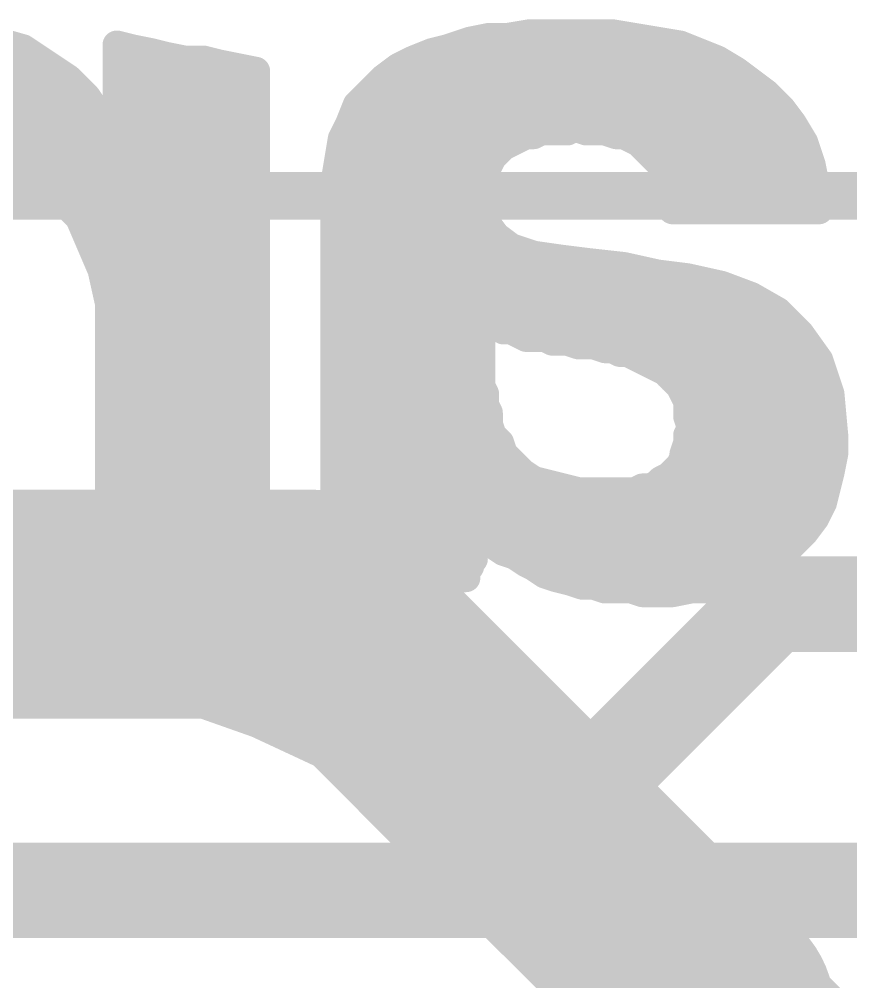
# Model space of a CAD drawing. Extents: x -34 to 73, y -20 to 26.
# Drawn here: x 19.456 to 21.671, y 6.106 to 8.67 of the extents above; entities that cross this region are included whole.
import ezdxf

# ---------------------------------------------------------------- set-up
doc = ezdxf.new("R2010")
doc.units = 0
for name, color, linetype in [('1', 12, 'CONTINUOUS'), ('16', 132, 'CONTINUOUS'), ('21', 41, 'CONTINUOUS'), ('22', 40, 'CONTINUOUS'), ('51', 53, 'CONTINUOUS')]:
    doc.layers.add(name, color=color, linetype=linetype)

msp = doc.modelspace()

# ---------------------------------------------------------------- linework, layer by layer
at = {"layer": '1'}
for points, const_width in [([(15.748, 7.112), (20.2411, 7.112)], 0.6096), ([(20.2411, 7.112), (20.852, 6.501)], 0.6096), ([(21.463, 7.112), (20.852, 6.501)], 0.254), ([(26.9161, 7.112), (21.463, 7.112)], 0.254), ([(21.463, 7.112), (21.463, 7.112)], 0.254), ([(20.852, 6.501), (21.323, 6.0301)], 0.6096), ([(21.323, 6.0301), (21.323, 3.937)], 0.6096)]:
    msp.add_lwpolyline(points, dxfattribs=dict(at, const_width=const_width))
for points, const_width in [([(20.3488, 7.2198, 1), (20.1333, 7.0042)], 0.3048), ([(20.2411, 6.9596, 1), (20.2411, 7.2644)], 0.3048), ([(21.463, 7.1755, 1), (21.463, 7.0485)], 0.127), ([(21.5265, 7.112, 1), (21.3995, 7.112)], 0.127), ([(21.5079, 7.0671, 1), (21.4181, 7.1569)], 0.127), ([(21.3995, 7.112, 1), (21.5265, 7.112)], 0.127), ([(20.9598, 6.6088, 1), (20.7443, 6.3933)], 0.3048), ([(20.7443, 6.3933, 1), (20.9598, 6.6088)], 0.3048), ([(20.8071, 6.5459, 1), (20.8969, 6.4561)], 0.127), ([(21.4754, 6.0301, 1), (21.1706, 6.0301)], 0.3048), ([(21.2152, 5.9223, 1), (21.4308, 6.1378)], 0.3048)]:
    msp.add_lwpolyline(points, format="xyb", dxfattribs=dict(at, const_width=const_width))
at = {"layer": '16', "const_width": 0.254}
msp.add_lwpolyline([(24.3812, 6.35), (11.192, 6.35)], dxfattribs=at)
at = {"layer": '21'}
for points, const_width in [([(32.94, 8.2), (17.14, 8.2)], 0.127), ([(15.673, 7.187), (20.473, 7.187)], 0.1016), ([(20.473, 7.187), (22.173, 5.487)], 0.1016)]:
    msp.add_lwpolyline(points, dxfattribs=dict(at, const_width=const_width))
for points, const_width in [([(20.491, 7.205, 1), (20.455, 7.169)], 0.0508), ([(20.473, 7.1616, 1), (20.473, 7.2124)], 0.0508), ([(21.873, 4.887, 0.7285), (15.973, 4.887)], 0.1016)]:
    msp.add_lwpolyline(points, format="xyb", dxfattribs=dict(at, const_width=const_width))
at = {"layer": '22', "const_width": 0.0762}
for points in [[(20.816, 8.632), (20.756, 8.622)], [(21.036, 8.632), (20.816, 8.632)], [(21.096, 8.622), (21.036, 8.632)], [(19.466, 8.592), (19.396, 8.612)], [(20.656, 8.612), (20.596, 8.592)], [(20.6518, 8.6106), (21.1644, 8.6106)], [(20.706, 8.622), (20.656, 8.612)], [(20.756, 8.622), (20.706, 8.622)], [(21.156, 8.612), (21.096, 8.622)], [(21.216, 8.602), (21.156, 8.612)], [(19.526, 8.552), (19.466, 8.592)], [(19.756, 8.592), (19.716, 8.602)], [(19.716, 8.602), (19.716, 8.332)], [(19.806, 8.582), (19.756, 8.592)], [(19.846, 8.572), (19.806, 8.582)], [(20.556, 8.582), (20.506, 8.562)], [(20.596, 8.592), (20.556, 8.582)], [(21.266, 8.582), (21.216, 8.602)], [(21.316, 8.562), (21.266, 8.582)], [(19.586, 8.512), (19.526, 8.552)], [(19.896, 8.562), (19.846, 8.572)], [(19.946, 8.562), (19.896, 8.562)], [(19.986, 8.552), (19.946, 8.562)], [(20.036, 8.542), (19.986, 8.552)], [(20.506, 8.562), (20.466, 8.542)], [(21.366, 8.532), (21.316, 8.562)], [(19.176, 8.5344), (19.5524, 8.5344)], [(19.716, 8.5344), (20.074, 8.5344)], [(20.086, 8.532), (20.036, 8.542)], [(20.086, 8.362), (20.086, 8.532)], [(20.466, 8.542), (20.426, 8.512)], [(20.4559, 8.5344), (21.362, 8.5344)], [(21.406, 8.502), (21.366, 8.532)], [(19.636, 8.462), (19.586, 8.512)], [(20.426, 8.512), (20.386, 8.472)], [(21.446, 8.472), (21.406, 8.502)], [(19.176, 8.4582), (19.6385, 8.4582)], [(19.676, 8.402), (19.636, 8.462)], [(19.716, 8.4582), (20.086, 8.4582)], [(20.386, 8.472), (20.356, 8.442)], [(20.3722, 8.4582), (21.4598, 8.4582)], [(21.486, 8.432), (21.446, 8.472)], [(20.356, 8.442), (20.336, 8.392)], [(21.516, 8.392), (21.486, 8.432)], [(19.706, 8.332), (19.676, 8.402)], [(19.176, 8.382), (19.6846, 8.382)], [(19.716, 8.382), (20.086, 8.382)], [(20.336, 8.392), (20.316, 8.352)], [(20.331, 8.382), (21.522, 8.382)], [(20.826, 8.362), (20.846, 8.372)], [(20.846, 8.372), (20.916, 8.372)], [(20.916, 8.372), (20.936, 8.382)], [(20.936, 8.382), (20.966, 8.372)], [(20.966, 8.372), (21.016, 8.372)], [(21.016, 8.372), (21.046, 8.362)], [(21.546, 8.342), (21.516, 8.392)], [(20.086, 7.182), (20.086, 8.362)], [(20.316, 8.352), (20.306, 8.292)], [(20.766, 8.342), (20.786, 8.352)], [(20.786, 8.352), (20.806, 8.362)], [(20.806, 8.362), (20.826, 8.362)], [(21.046, 8.362), (21.066, 8.362)], [(21.066, 8.362), (21.086, 8.352)], [(21.086, 8.352), (21.106, 8.342)], [(19.716, 8.332), (19.706, 8.332)], [(20.716, 8.302), (20.736, 8.322)], [(20.736, 8.322), (20.746, 8.332)], [(20.746, 8.332), (20.766, 8.342)], [(21.106, 8.342), (21.116, 8.332)], [(21.116, 8.332), (21.136, 8.312)], [(21.566, 8.282), (21.546, 8.342)], [(19.176, 8.3058), (20.086, 8.3058)], [(20.3083, 8.3058), (20.7198, 8.3058)], [(20.706, 8.282), (20.716, 8.302)], [(21.136, 8.312), (21.146, 8.302)], [(21.1422, 8.3058), (21.5581, 8.3058)], [(21.146, 8.302), (21.166, 8.282)], [(20.306, 8.292), (20.296, 8.232)], [(20.696, 8.262), (20.706, 8.282)], [(21.166, 8.282), (21.176, 8.262)], [(21.576, 8.232), (21.566, 8.282)], [(19.416, 8.262), (19.496, 8.242)], [(20.696, 8.242), (20.696, 8.262)], [(21.176, 8.262), (21.186, 8.242)], [(19.496, 8.242), (19.556, 8.202)], [(19.5146, 8.2296), (20.086, 8.2296)], [(20.296, 8.232), (20.296, 7.332)], [(20.296, 8.2296), (20.6919, 8.2296)], [(20.686, 8.212), (20.696, 8.242)], [(21.186, 8.242), (21.186, 8.212)], [(21.186, 8.2296), (21.5763, 8.2296)], [(21.586, 8.162), (21.576, 8.232)], [(19.556, 8.202), (19.616, 8.142)], [(20.686, 8.182), (20.686, 8.212)], [(21.186, 8.212), (21.196, 8.192)], [(20.696, 8.132), (20.686, 8.182)], [(21.196, 8.192), (21.196, 8.162)], [(19.6046, 8.1534), (20.086, 8.1534)], [(19.616, 8.142), (19.646, 8.072)], [(20.296, 8.1534), (20.6917, 8.1534)], [(21.196, 8.162), (21.586, 8.162)], [(20.726, 8.092), (20.696, 8.132)], [(20.766, 8.062), (20.726, 8.092)], [(19.6438, 8.0772), (20.086, 8.0772)], [(19.646, 8.072), (19.676, 8.002)], [(20.296, 8.0772), (20.7457, 8.0772)], [(20.826, 8.042), (20.766, 8.062)], [(20.896, 8.032), (20.826, 8.042)], [(20.896, 8.032), (20.856, 7.822)], [(20.856, 7.822), (20.896, 8.032)], [(20.976, 8.022), (20.896, 8.032)], [(21.066, 8.012), (20.976, 8.022)], [(19.676, 8.002), (19.696, 7.912)], [(19.6762, 8.001), (20.086, 8.001)], [(20.296, 8.001), (20.8901, 8.001)], [(20.8901, 8.001), (21.1155, 8.001)], [(21.156, 7.992), (21.066, 8.012)], [(21.076, 7.782), (21.156, 7.992)], [(21.156, 7.992), (21.076, 7.782)], [(21.236, 7.982), (21.156, 7.992)], [(21.326, 7.962), (21.236, 7.982)], [(21.406, 7.932), (21.326, 7.962)], [(19.6932, 7.9248), (20.086, 7.9248)], [(19.696, 7.912), (19.696, 7.182)], [(20.296, 7.9248), (20.8756, 7.9248)], [(20.8756, 7.9248), (21.1304, 7.9248)], [(21.1304, 7.9248), (21.4186, 7.9248)], [(21.476, 7.892), (21.406, 7.932)], [(21.536, 7.832), (21.476, 7.892)], [(20.686, 7.692), (20.686, 7.882)], [(20.686, 7.882), (20.706, 7.872)], [(20.706, 7.872), (20.716, 7.862)], [(20.716, 7.862), (20.736, 7.852)], [(19.696, 7.8486), (20.086, 7.8486)], [(20.296, 7.8486), (20.686, 7.8486)], [(20.736, 7.852), (20.746, 7.842)], [(20.7394, 7.8486), (20.8611, 7.8486)], [(20.746, 7.842), (20.766, 7.842)], [(20.766, 7.842), (20.786, 7.832)], [(20.8611, 7.8486), (21.1014, 7.8486)], [(21.1014, 7.8486), (21.5194, 7.8486)], [(20.786, 7.832), (20.806, 7.822)], [(20.806, 7.822), (20.856, 7.822)], [(20.856, 7.822), (20.876, 7.812)], [(20.876, 7.812), (20.916, 7.812)], [(20.916, 7.812), (20.946, 7.802)], [(21.586, 7.762), (21.536, 7.832)], [(20.946, 7.802), (20.986, 7.802)], [(20.986, 7.802), (21.016, 7.792)], [(21.016, 7.792), (21.036, 7.792)], [(21.036, 7.792), (21.056, 7.782)], [(21.056, 7.782), (21.076, 7.782)], [(21.076, 7.782), (21.096, 7.772)], [(19.696, 7.7724), (20.086, 7.7724)], [(20.296, 7.7724), (20.686, 7.7724)], [(21.0952, 7.7724), (21.5786, 7.7724)], [(21.096, 7.772), (21.116, 7.762)], [(21.116, 7.762), (21.136, 7.752)], [(21.616, 7.672), (21.586, 7.762)], [(21.136, 7.752), (21.156, 7.742)], [(21.156, 7.742), (21.176, 7.732)], [(21.176, 7.732), (21.186, 7.722)], [(21.186, 7.722), (21.196, 7.712)], [(21.196, 7.712), (21.216, 7.692)], [(19.696, 7.6962), (20.086, 7.6962)], [(20.296, 7.6962), (20.686, 7.6962)], [(20.696, 7.672), (20.686, 7.692)], [(21.2118, 7.6962), (21.6079, 7.6962)], [(21.216, 7.692), (21.226, 7.672)], [(20.696, 7.642), (20.696, 7.672)], [(21.226, 7.672), (21.236, 7.652)], [(21.626, 7.562), (21.616, 7.672)], [(20.706, 7.622), (20.696, 7.642)], [(21.236, 7.652), (21.236, 7.612)], [(19.696, 7.62), (20.086, 7.62)], [(20.296, 7.62), (20.706, 7.62)], [(20.706, 7.592), (20.706, 7.622)], [(21.236, 7.62), (21.6207, 7.62)], [(21.236, 7.612), (21.246, 7.582)], [(20.716, 7.562), (20.706, 7.592)], [(21.246, 7.582), (21.236, 7.562)], [(20.736, 7.542), (20.716, 7.562)], [(21.236, 7.562), (21.236, 7.542)], [(21.626, 7.512), (21.626, 7.562)], [(19.696, 7.5438), (20.086, 7.5438)], [(20.296, 7.5438), (20.7342, 7.5438)], [(20.746, 7.512), (20.736, 7.542)], [(21.236, 7.542), (21.226, 7.512)], [(21.236, 7.5438), (21.626, 7.5438)], [(20.766, 7.492), (20.746, 7.512)], [(21.226, 7.502), (21.216, 7.482)], [(21.226, 7.512), (21.226, 7.502)], [(21.616, 7.462), (21.626, 7.512)], [(20.796, 7.462), (20.766, 7.492)], [(21.216, 7.482), (21.196, 7.462)], [(19.696, 7.4676), (20.086, 7.4676)], [(20.296, 7.4676), (20.7904, 7.4676)], [(20.826, 7.442), (20.796, 7.462)], [(21.186, 7.452), (21.166, 7.442)], [(21.196, 7.462), (21.186, 7.452)], [(21.2016, 7.4676), (21.6171, 7.4676)], [(21.606, 7.422), (21.616, 7.462)], [(20.866, 7.432), (20.826, 7.442)], [(20.906, 7.422), (20.866, 7.432)], [(21.156, 7.432), (21.136, 7.422)], [(21.166, 7.442), (21.156, 7.432)], [(20.946, 7.412), (20.906, 7.422)], [(21.096, 7.412), (20.946, 7.412)], [(21.116, 7.422), (21.096, 7.412)], [(21.136, 7.422), (21.116, 7.422)], [(21.596, 7.382), (21.606, 7.422)], [(19.696, 7.3914), (20.086, 7.3914)], [(20.296, 7.3914), (21.5983, 7.3914)], [(21.576, 7.342), (21.596, 7.382)], [(20.296, 7.332), (20.286, 7.312)], [(20.676, 7.302), (20.676, 7.322)], [(20.676, 7.322), (20.696, 7.302)], [(21.546, 7.302), (21.576, 7.342)], [(19.696, 7.3152), (20.086, 7.3152)], [(20.286, 7.312), (20.286, 7.272)], [(20.2876, 7.3152), (20.676, 7.3152)], [(20.666, 7.292), (20.676, 7.302)], [(20.6828, 7.3152), (21.5559, 7.3152)], [(20.696, 7.302), (20.716, 7.272)], [(21.516, 7.272), (21.546, 7.302)], [(20.286, 7.272), (20.276, 7.252)], [(20.666, 7.232), (20.666, 7.292)], [(20.716, 7.272), (20.746, 7.252)], [(21.486, 7.242), (21.516, 7.272)], [(20.276, 7.252), (20.276, 7.242)], [(20.746, 7.252), (20.776, 7.242)], [(19.696, 7.239), (20.086, 7.239)], [(20.276, 7.242), (20.266, 7.222)], [(20.266, 7.222), (20.266, 7.212)], [(20.2745, 7.239), (20.666, 7.239)], [(20.656, 7.222), (20.666, 7.232)], [(20.656, 7.212), (20.656, 7.222)], [(20.776, 7.242), (20.806, 7.222)], [(20.7805, 7.239), (21.4815, 7.239)], [(20.806, 7.222), (20.826, 7.212)], [(21.416, 7.202), (21.456, 7.222)], [(21.456, 7.222), (21.486, 7.242)], [(20.266, 7.212), (20.256, 7.192)], [(20.646, 7.202), (20.656, 7.212)], [(20.646, 7.182), (20.646, 7.202)], [(20.826, 7.212), (20.856, 7.192)], [(21.376, 7.182), (21.416, 7.202)], [(19.696, 7.182), (20.086, 7.182)], [(20.256, 7.192), (20.256, 7.182)], [(20.256, 7.182), (20.646, 7.182)], [(20.856, 7.192), (20.886, 7.182)], [(20.886, 7.182), (20.926, 7.172)], [(20.926, 7.172), (20.956, 7.162)], [(21.296, 7.152), (21.336, 7.172)], [(21.336, 7.172), (21.376, 7.182)], [(20.9536, 7.1628), (21.3176, 7.1628)], [(20.956, 7.162), (20.986, 7.162)], [(20.986, 7.162), (21.016, 7.152)], [(21.016, 7.152), (21.086, 7.152)], [(21.086, 7.152), (21.116, 7.142)], [(21.116, 7.142), (21.196, 7.142)], [(21.196, 7.142), (21.246, 7.152)], [(21.246, 7.152), (21.296, 7.152)]]:
    msp.add_lwpolyline(points, dxfattribs=at)
at = {"layer": '22', "const_width": 0.0381}
for points in [[(20.816, 8.651, 1), (20.816, 8.6129)], [(20.8191, 8.6132, 1), (20.8129, 8.6508)], [(21.0391, 8.6508, 1), (21.0329, 8.6132)], [(21.036, 8.6129, 1), (21.036, 8.651)], [(20.6518, 8.6296, 1), (20.6518, 8.5915)], [(20.6523, 8.6307, 1), (20.6597, 8.5933)], [(20.662, 8.5939, 1), (20.65, 8.6301)], [(20.706, 8.641, 1), (20.706, 8.6029)], [(20.7097, 8.6033, 1), (20.7023, 8.6407)], [(20.7529, 8.6408, 1), (20.7591, 8.6032)], [(20.756, 8.6029, 1), (20.756, 8.641)], [(21.0991, 8.6408, 1), (21.0929, 8.6032)], [(21.0929, 8.6032, 1), (21.0991, 8.6408)], [(21.1591, 8.6308, 1), (21.1529, 8.5932)], [(21.1529, 8.5932, 1), (21.1591, 8.6308)], [(21.1644, 8.5915, 1), (21.1644, 8.6296)], [(19.4766, 8.6079, 1), (19.4554, 8.5761)], [(19.4608, 8.5737, 1), (19.4712, 8.6103)], [(19.7206, 8.6205, 1), (19.7114, 8.5835)], [(19.7351, 8.602, 1), (19.697, 8.602)], [(19.7597, 8.6107, 1), (19.7523, 8.5733)], [(19.7514, 8.5735, 1), (19.7606, 8.6105)], [(19.8106, 8.6005, 1), (19.8014, 8.5635)], [(19.8023, 8.5633, 1), (19.8097, 8.6007)], [(20.5514, 8.6005, 1), (20.5606, 8.5635)], [(20.5631, 8.5643, 1), (20.5489, 8.5997)], [(20.59, 8.6101, 1), (20.602, 8.5739)], [(20.6006, 8.5735, 1), (20.5914, 8.6105)], [(21.2231, 8.6197, 1), (21.2089, 8.5843)], [(21.2129, 8.5832, 1), (21.2191, 8.6208)], [(21.2731, 8.5997, 1), (21.2589, 8.5643)], [(21.2589, 8.5643, 1), (21.2731, 8.5997)], [(19.5366, 8.5679, 1), (19.5154, 8.5361)], [(19.8497, 8.5907, 1), (19.8423, 8.5533)], [(19.8414, 8.5535, 1), (19.8506, 8.5905)], [(19.896, 8.5811, 1), (19.896, 8.543)], [(19.8923, 8.5433, 1), (19.8997, 8.5807)], [(19.9506, 8.5805, 1), (19.9414, 8.5435)], [(19.946, 8.543, 1), (19.946, 8.5811)], [(19.9897, 8.5707, 1), (19.9823, 8.5333)], [(19.9814, 8.5335, 1), (19.9906, 8.5705)], [(20.4989, 8.5797, 1), (20.5131, 8.5443)], [(20.5145, 8.545, 1), (20.4975, 8.579)], [(21.3258, 8.5783, 1), (21.3062, 8.5457)], [(21.3089, 8.5443, 1), (21.3231, 8.5797)], [(19.5154, 8.5361, 1), (19.5366, 8.5679)], [(19.5524, 8.5153, 1), (19.5524, 8.5534)], [(19.716, 8.5534, 1), (19.716, 8.5153)], [(20.0397, 8.5607, 1), (20.0323, 8.5233)], [(20.0323, 8.5233, 1), (20.0397, 8.5607)], [(20.1051, 8.532, 1), (20.067, 8.532)], [(20.074, 8.5153, 1), (20.074, 8.5534)], [(20.0823, 8.5133, 1), (20.0897, 8.5507)], [(20.4559, 8.5534, 1), (20.4559, 8.5153)], [(20.4575, 8.559, 1), (20.4745, 8.525)], [(20.4774, 8.5268, 1), (20.4546, 8.5572)], [(21.3774, 8.5472, 1), (21.3546, 8.5168)], [(21.3562, 8.5157, 1), (21.3758, 8.5483)], [(21.362, 8.5153, 1), (21.362, 8.5534)], [(19.5995, 8.5255, 1), (19.5725, 8.4985)], [(19.5754, 8.4961, 1), (19.5966, 8.5279)], [(20.4146, 8.5272, 1), (20.4374, 8.4968)], [(20.4395, 8.4985, 1), (20.4125, 8.5255)], [(21.4174, 8.5172, 1), (21.3946, 8.4868)], [(21.3946, 8.4868, 1), (21.4174, 8.5172)], [(19.6519, 8.4726, 1), (19.6201, 8.4514)], [(19.6225, 8.4485, 1), (19.6495, 8.4755)], [(19.6385, 8.4391, 1), (19.6385, 8.4772)], [(19.716, 8.4772, 1), (19.716, 8.4391)], [(20.086, 8.4391, 1), (20.086, 8.4772)], [(20.3722, 8.4772, 1), (20.3722, 8.4391)], [(20.3725, 8.4855, 1), (20.3995, 8.4585)], [(20.3995, 8.4585, 1), (20.3725, 8.4855)], [(21.4595, 8.4855, 1), (21.4325, 8.4585)], [(21.4346, 8.4568, 1), (21.4574, 8.4872)], [(21.4598, 8.4391, 1), (21.4598, 8.4772)], [(20.3425, 8.4555, 1), (20.3695, 8.4285)], [(20.3737, 8.4349, 1), (20.3383, 8.4491)], [(21.5012, 8.4434, 1), (21.4708, 8.4206)], [(21.4725, 8.4185, 1), (21.4995, 8.4455)], [(19.6935, 8.4095, 1), (19.6585, 8.3945)], [(19.6601, 8.3914, 1), (19.6919, 8.4126)], [(19.6846, 8.3629, 1), (19.6846, 8.401)], [(19.716, 8.401, 1), (19.716, 8.3629)], [(20.086, 8.3629, 1), (20.086, 8.401)], [(20.331, 8.401, 1), (20.331, 8.3629)], [(20.3183, 8.3991, 1), (20.3537, 8.3849)], [(20.353, 8.3835, 1), (20.319, 8.4005)], [(20.846, 8.391, 1), (20.846, 8.3529)], [(20.8545, 8.355, 1), (20.8375, 8.389)], [(20.916, 8.3529, 1), (20.916, 8.391)], [(20.942, 8.4001, 1), (20.93, 8.3639)], [(20.9445, 8.365, 1), (20.9275, 8.399)], [(20.966, 8.391, 1), (20.966, 8.3529)], [(21.022, 8.3901, 1), (21.01, 8.3539)], [(21.016, 8.3529, 1), (21.016, 8.391)], [(21.5323, 8.4018, 1), (21.4997, 8.3822)], [(21.5008, 8.3806, 1), (21.5312, 8.4034)], [(21.522, 8.3629, 1), (21.522, 8.401)], [(20.1051, 8.362, 1), (20.067, 8.362)], [(20.3348, 8.3489, 1), (20.2972, 8.3551)], [(20.7775, 8.369, 1), (20.7945, 8.335)], [(20.7945, 8.335, 1), (20.7775, 8.369)], [(20.806, 8.3811, 1), (20.806, 8.343)], [(20.8145, 8.345, 1), (20.7975, 8.379)], [(20.8175, 8.379, 1), (20.8345, 8.345)], [(20.826, 8.343, 1), (20.826, 8.3811)], [(20.9075, 8.389, 1), (20.9245, 8.355)], [(20.96, 8.3539, 1), (20.972, 8.3901)], [(21.046, 8.3811, 1), (21.046, 8.343)], [(21.04, 8.3439, 1), (21.052, 8.3801)], [(21.0745, 8.379, 1), (21.0575, 8.345)], [(21.066, 8.343, 1), (21.066, 8.3811)], [(21.0945, 8.369, 1), (21.0775, 8.335)], [(21.0775, 8.335, 1), (21.0945, 8.369)], [(19.706, 8.3511, 1), (19.706, 8.313)], [(19.6885, 8.3245, 1), (19.7235, 8.3395)], [(19.716, 8.313, 1), (19.716, 8.3511)], [(20.067, 8.362, 1), (20.1051, 8.362)], [(20.299, 8.3605, 1), (20.333, 8.3435)], [(20.7495, 8.3085, 1), (20.7225, 8.3355)], [(20.7375, 8.349, 1), (20.7545, 8.315)], [(20.7595, 8.3185, 1), (20.7325, 8.3455)], [(20.7575, 8.359, 1), (20.7745, 8.325)], [(20.7745, 8.325, 1), (20.7575, 8.359)], [(21.1195, 8.3555, 1), (21.0925, 8.3285)], [(21.1295, 8.3455, 1), (21.1025, 8.3185)], [(21.0975, 8.325, 1), (21.1145, 8.359)], [(21.1025, 8.3185, 1), (21.1295, 8.3455)], [(21.5641, 8.348, 1), (21.5279, 8.336)], [(21.5297, 8.3322, 1), (21.5623, 8.3518)], [(19.697, 8.332, 1), (19.7351, 8.332)], [(20.086, 8.2867, 1), (20.086, 8.3248)], [(20.3083, 8.3248, 1), (20.3083, 8.2867)], [(20.7025, 8.3155, 1), (20.7295, 8.2885)], [(20.733, 8.2935, 1), (20.699, 8.3105)], [(20.7225, 8.3355, 1), (20.7495, 8.3085)], [(20.7198, 8.2867, 1), (20.7198, 8.3248)], [(21.1495, 8.3255, 1), (21.1225, 8.2985)], [(21.1225, 8.2985, 1), (21.1495, 8.3255)], [(21.1422, 8.3248, 1), (21.1422, 8.2867)], [(21.1595, 8.3155, 1), (21.1325, 8.2885)], [(21.1325, 8.2885, 1), (21.1595, 8.3155)], [(21.5581, 8.2867, 1), (21.5581, 8.3248)], [(20.2872, 8.2951, 1), (20.3248, 8.2889)], [(20.3248, 8.2889, 1), (20.2872, 8.2951)], [(20.689, 8.2905, 1), (20.723, 8.2735)], [(20.723, 8.2735, 1), (20.689, 8.2905)], [(21.183, 8.2905, 1), (21.149, 8.2735)], [(21.1525, 8.2685, 1), (21.1795, 8.2955)], [(21.5847, 8.2857, 1), (21.5473, 8.2783)], [(20.7151, 8.262, 1), (20.677, 8.262)], [(20.679, 8.2705, 1), (20.713, 8.2535)], [(21.193, 8.2705, 1), (21.159, 8.2535)], [(21.159, 8.2535, 1), (21.193, 8.2705)], [(21.5479, 8.276, 1), (21.5841, 8.288)], [(19.5066, 8.2579, 1), (19.4854, 8.2261)], [(19.4914, 8.2235, 1), (19.5006, 8.2605)], [(19.5146, 8.2486, 1), (19.5146, 8.2105)], [(20.086, 8.2105, 1), (20.086, 8.2486)], [(20.315, 8.232, 1), (20.2769, 8.232)], [(20.296, 8.2486, 1), (20.296, 8.2105)], [(20.677, 8.242, 1), (20.7151, 8.242)], [(20.7141, 8.236, 1), (20.6779, 8.248)], [(20.6919, 8.2105, 1), (20.6919, 8.2486)], [(21.205, 8.242, 1), (21.1669, 8.242)], [(21.186, 8.2486, 1), (21.186, 8.2105)], [(21.169, 8.2335, 1), (21.203, 8.2505)], [(21.5949, 8.2347, 1), (21.5571, 8.2293)], [(21.5763, 8.2105, 1), (21.5763, 8.2486)], [(19.5695, 8.2155, 1), (19.5425, 8.1885)], [(19.5454, 8.1861, 1), (19.5666, 8.2179)], [(20.2772, 8.2351, 1), (20.3148, 8.2289)], [(20.705, 8.212, 1), (20.6669, 8.212)], [(20.6679, 8.218, 1), (20.7041, 8.206)], [(21.1669, 8.212, 1), (21.205, 8.212)], [(21.203, 8.2205, 1), (21.169, 8.2035)], [(21.5573, 8.2283, 1), (21.5947, 8.2357)], [(20.7047, 8.1857, 1), (20.6673, 8.1783)], [(21.2151, 8.192, 1), (21.177, 8.192)], [(21.179, 8.1835, 1), (21.213, 8.2005)], [(19.6046, 8.1724, 1), (19.6046, 8.1343)], [(19.6335, 8.1495, 1), (19.5985, 8.1345)], [(20.086, 8.1343, 1), (20.086, 8.1724)], [(20.296, 8.1724, 1), (20.296, 8.1343)], [(20.6669, 8.182, 1), (20.705, 8.182)], [(20.6917, 8.1343, 1), (20.6917, 8.1724)], [(21.196, 8.1811, 1), (21.196, 8.143)], [(21.177, 8.162, 1), (21.2151, 8.162)], [(21.5671, 8.1593, 1), (21.6049, 8.1647)], [(21.586, 8.143, 1), (21.586, 8.1811)], [(19.6025, 8.1285, 1), (19.6295, 8.1555)], [(20.7112, 8.1434, 1), (20.6808, 8.1206)], [(20.6773, 8.1283, 1), (20.7147, 8.1357)], [(20.7374, 8.1072, 1), (20.7146, 8.0768)], [(19.6438, 8.0963, 1), (19.6438, 8.0582)], [(19.6635, 8.0795, 1), (19.6285, 8.0645)], [(20.086, 8.0582, 1), (20.086, 8.0963)], [(20.296, 8.0963, 1), (20.296, 8.0582)], [(20.7108, 8.0806, 1), (20.7412, 8.1034)], [(20.7457, 8.0582, 1), (20.7457, 8.0963)], [(19.6285, 8.0645, 1), (19.6635, 8.0795)], [(20.772, 8.0801, 1), (20.76, 8.0439)], [(20.7546, 8.0468, 1), (20.7774, 8.0772)], [(20.8287, 8.0609, 1), (20.8233, 8.0231)], [(20.82, 8.0239, 1), (20.832, 8.0601)], [(20.8984, 8.0509, 1), (20.8936, 8.0131)], [(20.9147, 8.0284, 1), (20.8773, 8.0356)], [(20.9147, 8.0284, 1), (20.8773, 8.0356)], [(20.8933, 8.0131, 1), (20.8987, 8.0509)], [(20.9781, 8.0409, 1), (20.9739, 8.0031)], [(20.9736, 8.0031, 1), (20.9784, 8.0409)], [(19.6946, 8.0061, 1), (19.6574, 7.9979)], [(19.6762, 8.0201, 1), (19.6762, 7.982)], [(19.6585, 7.9945, 1), (19.6935, 8.0095)], [(20.086, 7.982, 1), (20.086, 8.0201)], [(20.296, 8.0201, 1), (20.296, 7.982)], [(20.8901, 8.0201, 1), (20.8901, 7.982)], [(20.8901, 7.982, 1), (20.8901, 8.0201)], [(21.0701, 8.0306, 1), (21.0619, 7.9934)], [(21.0639, 7.9931, 1), (21.0681, 8.0309)], [(21.1155, 7.982, 1), (21.1155, 8.0201)], [(21.1584, 8.0109, 1), (21.1536, 7.9731)], [(21.1738, 7.9852, 1), (21.1382, 7.9988)], [(21.1738, 7.9852, 1), (21.1382, 7.9988)], [(21.1519, 7.9734, 1), (21.1601, 8.0106)], [(21.2401, 8.0006, 1), (21.2319, 7.9634)], [(21.2336, 7.9631, 1), (21.2384, 8.0009)], [(21.3327, 7.9798, 1), (21.3193, 7.9442)], [(21.3219, 7.9434, 1), (21.3301, 7.9806)], [(19.6932, 7.9439, 1), (19.6932, 7.9058)], [(19.7151, 7.912, 1), (19.677, 7.912)], [(20.086, 7.9058, 1), (20.086, 7.9439)], [(20.296, 7.9439, 1), (20.296, 7.9058)], [(20.8756, 7.9439, 1), (20.8756, 7.9058)], [(20.8756, 7.9058, 1), (20.8756, 7.9439)], [(21.1304, 7.9439, 1), (21.1304, 7.9058)], [(21.1304, 7.9058, 1), (21.1304, 7.9439)], [(21.4155, 7.9485, 1), (21.3965, 7.9155)], [(21.3993, 7.9142, 1), (21.4127, 7.9498)], [(21.4186, 7.9058, 1), (21.4186, 7.9439)], [(19.6774, 7.9079, 1), (19.7146, 7.9161)], [(21.4895, 7.9055, 1), (21.4625, 7.8785)], [(21.4665, 7.8755, 1), (21.4855, 7.9085)], [(20.705, 7.882, 1), (20.6669, 7.882)], [(20.6945, 7.899, 1), (20.6775, 7.865)], [(20.7195, 7.8855, 1), (20.6925, 7.8585)], [(20.7245, 7.879, 1), (20.7075, 7.845)], [(20.6975, 7.855, 1), (20.7145, 7.889)], [(19.696, 7.8677, 1), (19.696, 7.8296)], [(20.086, 7.8296, 1), (20.086, 7.8677)], [(20.296, 7.8677, 1), (20.296, 7.8296)], [(20.686, 7.8296, 1), (20.686, 7.8677)], [(20.7025, 7.8485, 1), (20.7295, 7.8755)], [(20.7495, 7.8655, 1), (20.7225, 7.8385)], [(20.7394, 7.8677, 1), (20.7394, 7.8296)], [(20.746, 7.8611, 1), (20.746, 7.823)], [(20.7275, 7.835, 1), (20.7445, 7.869)], [(20.7325, 7.8285, 1), (20.7595, 7.8555)], [(20.7745, 7.859, 1), (20.7575, 7.825)], [(20.766, 7.823, 1), (20.766, 7.8611)], [(20.8611, 7.8677, 1), (20.8611, 7.8296)], [(20.8611, 7.8296, 1), (20.8611, 7.8677)], [(21.1014, 7.8677, 1), (21.1014, 7.8296)], [(21.1014, 7.8296, 1), (21.1014, 7.8677)], [(21.5194, 7.8296, 1), (21.5194, 7.8677)], [(20.7945, 7.849, 1), (20.7775, 7.815)], [(20.7775, 7.815, 1), (20.7945, 7.849)], [(20.806, 7.8411, 1), (20.806, 7.803)], [(20.7975, 7.805, 1), (20.8145, 7.839)], [(20.8645, 7.839, 1), (20.8475, 7.805)], [(20.856, 7.803, 1), (20.856, 7.8411)], [(20.876, 7.8311, 1), (20.876, 7.793)], [(20.8675, 7.795, 1), (20.8845, 7.829)], [(20.922, 7.8301, 1), (20.91, 7.7939)], [(20.916, 7.793, 1), (20.916, 7.8311)], [(21.5515, 7.8431, 1), (21.5205, 7.8209)], [(21.5225, 7.8185, 1), (21.5495, 7.8455)], [(20.8373, 7.8256, 1), (20.8747, 7.8184)], [(20.8373, 7.8256, 1), (20.8747, 7.8184)], [(20.946, 7.8211, 1), (20.946, 7.783)], [(20.94, 7.7839, 1), (20.952, 7.8201)], [(20.992, 7.8201, 1), (20.98, 7.7839)], [(20.986, 7.783, 1), (20.986, 7.8211)], [(21.016, 7.8111, 1), (21.016, 7.773)], [(21.01, 7.7739, 1), (21.022, 7.8101)], [(21.0445, 7.809, 1), (21.0275, 7.775)], [(21.036, 7.773, 1), (21.036, 7.8111)], [(21.056, 7.8011, 1), (21.056, 7.763)], [(21.0845, 7.799, 1), (21.0675, 7.765)], [(21.076, 7.763, 1), (21.076, 7.8011)], [(19.696, 7.7915, 1), (19.696, 7.7534)], [(20.086, 7.7534, 1), (20.086, 7.7915)], [(20.296, 7.7915, 1), (20.296, 7.7534)], [(20.686, 7.7534, 1), (20.686, 7.7915)], [(21.0475, 7.765, 1), (21.0645, 7.799)], [(21.0582, 7.7888, 1), (21.0938, 7.7752)], [(21.0582, 7.7888, 1), (21.0938, 7.7752)], [(21.0952, 7.7915, 1), (21.0952, 7.7534)], [(21.1045, 7.789, 1), (21.0875, 7.755)], [(21.0875, 7.755, 1), (21.1045, 7.789)], [(21.1245, 7.779, 1), (21.1075, 7.745)], [(21.1075, 7.745, 1), (21.1245, 7.779)], [(21.6041, 7.768, 1), (21.5679, 7.756)], [(21.5786, 7.7534, 1), (21.5786, 7.7915)], [(21.1445, 7.769, 1), (21.1275, 7.735)], [(21.1275, 7.735, 1), (21.1445, 7.769)], [(21.1645, 7.759, 1), (21.1475, 7.725)], [(21.1475, 7.725, 1), (21.1645, 7.759)], [(21.1895, 7.7455, 1), (21.1625, 7.7185)], [(21.5705, 7.7509, 1), (21.6015, 7.7731)], [(21.1995, 7.7355, 1), (21.1725, 7.7085)], [(21.1675, 7.715, 1), (21.1845, 7.749)], [(21.1725, 7.7085, 1), (21.1995, 7.7355)], [(21.2095, 7.7255, 1), (21.1825, 7.6985)], [(21.1825, 7.6985, 1), (21.2095, 7.7255)], [(19.696, 7.7153, 1), (19.696, 7.6772)], [(20.086, 7.6772, 1), (20.086, 7.7153)], [(20.296, 7.7153, 1), (20.296, 7.6772)], [(20.703, 7.7005, 1), (20.669, 7.6835)], [(20.686, 7.6772, 1), (20.686, 7.7153)], [(21.2118, 7.7153, 1), (21.2118, 7.6772)], [(21.233, 7.7005, 1), (21.199, 7.6835)], [(21.2025, 7.6785, 1), (21.2295, 7.7055)], [(21.6079, 7.6772, 1), (21.6079, 7.7153)], [(20.6669, 7.692, 1), (20.705, 7.692)], [(20.7151, 7.672, 1), (20.677, 7.672)], [(20.679, 7.6635, 1), (20.713, 7.6805)], [(21.243, 7.6805, 1), (21.209, 7.6635)], [(21.209, 7.6635, 1), (21.243, 7.6805)], [(21.635, 7.6737, 1), (21.597, 7.6703)], [(21.5979, 7.666, 1), (21.6341, 7.678)], [(20.713, 7.6505, 1), (20.679, 7.6335)], [(21.2551, 7.652, 1), (21.217, 7.652)], [(21.219, 7.6435, 1), (21.253, 7.6605)], [(19.696, 7.6391, 1), (19.696, 7.601)], [(20.086, 7.601, 1), (20.086, 7.6391)], [(20.296, 7.6391, 1), (20.296, 7.601)], [(20.677, 7.642, 1), (20.7151, 7.642)], [(20.725, 7.622, 1), (20.6869, 7.622)], [(20.689, 7.6135, 1), (20.723, 7.6305)], [(20.706, 7.601, 1), (20.706, 7.6391)], [(21.236, 7.6391, 1), (21.236, 7.601)], [(21.2541, 7.618, 1), (21.2179, 7.606)], [(21.6207, 7.601, 1), (21.6207, 7.6391)], [(20.7241, 7.598, 1), (20.6879, 7.586)], [(21.217, 7.612, 1), (21.2551, 7.612)], [(21.263, 7.5735, 1), (21.229, 7.5905)], [(20.6869, 7.592, 1), (20.725, 7.592)], [(20.7295, 7.5755, 1), (20.7025, 7.5485)], [(21.2551, 7.562, 1), (21.217, 7.562)], [(21.219, 7.5705, 1), (21.253, 7.5535)], [(21.2279, 7.576, 1), (21.2641, 7.588)], [(21.6451, 7.562, 1), (21.607, 7.562)], [(19.696, 7.5629, 1), (19.696, 7.5248)], [(20.086, 7.5248, 1), (20.086, 7.5629)], [(20.296, 7.5629, 1), (20.296, 7.5248)], [(20.6979, 7.556, 1), (20.7341, 7.568)], [(20.7541, 7.548, 1), (20.7179, 7.536)], [(20.7225, 7.5285, 1), (20.7495, 7.5555)], [(20.7342, 7.5248, 1), (20.7342, 7.5629)], [(21.236, 7.5629, 1), (21.236, 7.5248)], [(21.2541, 7.536, 1), (21.2179, 7.548)], [(21.607, 7.5603, 1), (21.645, 7.5637)], [(21.626, 7.5248, 1), (21.626, 7.5629)], [(20.7595, 7.5255, 1), (20.7325, 7.4985)], [(21.2451, 7.512, 1), (21.207, 7.512)], [(21.243, 7.4935, 1), (21.209, 7.5105)], [(21.217, 7.542, 1), (21.2551, 7.542)], [(21.6447, 7.5083, 1), (21.6073, 7.5157)], [(20.7279, 7.506, 1), (20.7641, 7.518)], [(20.7795, 7.5055, 1), (20.7525, 7.4785)], [(20.7525, 7.4785, 1), (20.7795, 7.5055)], [(21.2295, 7.4685, 1), (21.2025, 7.4955)], [(21.2079, 7.518, 1), (21.2441, 7.506)], [(21.207, 7.502, 1), (21.2451, 7.502)], [(21.607, 7.512, 1), (21.6451, 7.512)], [(19.696, 7.4867, 1), (19.696, 7.4486)], [(20.086, 7.4486, 1), (20.086, 7.4867)], [(20.296, 7.4867, 1), (20.296, 7.4486)], [(20.8066, 7.4779, 1), (20.7854, 7.4461)], [(20.7825, 7.4485, 1), (20.8095, 7.4755)], [(20.7904, 7.4486, 1), (20.7904, 7.4867)], [(21.1825, 7.4755, 1), (21.2095, 7.4485)], [(21.1945, 7.435, 1), (21.1775, 7.469)], [(21.2016, 7.4867, 1), (21.2016, 7.4486)], [(21.2095, 7.4485, 1), (21.1825, 7.4755)], [(21.199, 7.4905, 1), (21.233, 7.4735)], [(21.6345, 7.4574, 1), (21.5975, 7.4666)], [(21.6171, 7.4486, 1), (21.6171, 7.4867)], [(20.8306, 7.4605, 1), (20.8214, 7.4235)], [(20.8154, 7.4261, 1), (20.8366, 7.4579)], [(20.8706, 7.4505, 1), (20.8614, 7.4135)], [(20.8614, 7.4135, 1), (20.8706, 7.4505)], [(21.1425, 7.4455, 1), (21.1695, 7.4185)], [(21.1575, 7.459, 1), (21.1745, 7.425)], [(21.1645, 7.415, 1), (21.1475, 7.449)], [(21.1795, 7.4285, 1), (21.1525, 7.4555)], [(21.1725, 7.4655, 1), (21.1995, 7.4385)], [(21.5973, 7.4657, 1), (21.6347, 7.4583)], [(20.9106, 7.4405, 1), (20.9014, 7.4035)], [(20.9014, 7.4035, 1), (20.9106, 7.4405)], [(20.946, 7.431, 1), (20.946, 7.3929)], [(20.9414, 7.3935, 1), (20.9506, 7.4305)], [(21.0875, 7.429, 1), (21.1045, 7.395)], [(21.096, 7.3929, 1), (21.096, 7.431)], [(21.116, 7.4411, 1), (21.116, 7.403)], [(21.1245, 7.405, 1), (21.1075, 7.439)], [(21.1275, 7.439, 1), (21.1445, 7.405)], [(21.136, 7.403, 1), (21.136, 7.4411)], [(21.5875, 7.4266, 1), (21.6245, 7.4174)], [(21.6245, 7.4174, 1), (21.5875, 7.4266)], [(19.696, 7.4104, 1), (19.696, 7.3723)], [(20.086, 7.3723, 1), (20.086, 7.4104)], [(20.296, 7.4104, 1), (20.296, 7.3723)], [(21.613, 7.3735, 1), (21.579, 7.3905)], [(21.5983, 7.3723, 1), (21.5983, 7.4104)], [(21.5775, 7.3866, 1), (21.6145, 7.3774)], [(20.313, 7.3235, 1), (20.279, 7.3405)], [(20.6895, 7.3355, 1), (20.6625, 7.3085)], [(20.6951, 7.322, 1), (20.657, 7.322)], [(21.559, 7.3505, 1), (21.593, 7.3335)], [(21.5912, 7.3306, 1), (21.5608, 7.3534)], [(19.696, 7.3342, 1), (19.696, 7.2961)], [(20.086, 7.2961, 1), (20.086, 7.3342)], [(20.3051, 7.312, 1), (20.267, 7.312)], [(20.269, 7.3205, 1), (20.303, 7.3035)], [(20.2876, 7.3342, 1), (20.2876, 7.2961)], [(20.2769, 7.332, 1), (20.315, 7.332)], [(20.6895, 7.2885, 1), (20.6625, 7.3155)], [(20.6828, 7.3342, 1), (20.6828, 7.2961)], [(20.676, 7.2961, 1), (20.676, 7.3342)], [(20.7119, 7.3126, 1), (20.6801, 7.2914)], [(20.6825, 7.2885, 1), (20.7095, 7.3155)], [(21.5595, 7.2885, 1), (21.5325, 7.3155)], [(21.5559, 7.2961, 1), (21.5559, 7.3342)], [(20.303, 7.2635, 1), (20.269, 7.2805)], [(20.6851, 7.292, 1), (20.647, 7.292)], [(20.6525, 7.3055, 1), (20.6795, 7.2785)], [(20.657, 7.302, 1), (20.6951, 7.302)], [(20.7266, 7.2879, 1), (20.7054, 7.2561)], [(21.5295, 7.2585, 1), (21.5025, 7.2855)], [(21.5308, 7.3134, 1), (21.5612, 7.2906)], [(20.295, 7.252, 1), (20.2569, 7.252)], [(20.267, 7.272, 1), (20.3051, 7.272)], [(20.7001, 7.2614, 1), (20.7319, 7.2826)], [(20.752, 7.2701, 1), (20.74, 7.2339)], [(20.7354, 7.2361, 1), (20.7566, 7.2679)], [(21.5025, 7.2855, 1), (21.5295, 7.2585)], [(19.696, 7.2581, 1), (19.696, 7.22)], [(20.086, 7.22, 1), (20.086, 7.2581)], [(20.2851, 7.222, 1), (20.247, 7.222)], [(20.2745, 7.2581, 1), (20.2745, 7.22)], [(20.259, 7.2605, 1), (20.293, 7.2435)], [(20.2569, 7.242, 1), (20.295, 7.242)], [(20.293, 7.2335, 1), (20.259, 7.2505)], [(20.6751, 7.222, 1), (20.637, 7.222)], [(20.6795, 7.2185, 1), (20.6525, 7.2455)], [(20.666, 7.22, 1), (20.666, 7.2581)], [(20.7866, 7.2579, 1), (20.7654, 7.2261)], [(20.7805, 7.2581, 1), (20.7805, 7.22)], [(20.77, 7.2239, 1), (20.782, 7.2601)], [(20.8145, 7.239, 1), (20.7975, 7.205)], [(20.7954, 7.2061, 1), (20.8166, 7.2379)], [(21.4454, 7.2379, 1), (21.4666, 7.2061)], [(21.4645, 7.205, 1), (21.4475, 7.239)], [(21.4725, 7.2555, 1), (21.4995, 7.2285)], [(21.4966, 7.2261, 1), (21.4754, 7.2579)], [(21.4815, 7.22, 1), (21.4815, 7.2581)], [(20.249, 7.2305, 1), (20.283, 7.2135)], [(20.247, 7.212, 1), (20.2851, 7.212)], [(20.283, 7.2035, 1), (20.249, 7.2205)], [(20.6651, 7.202, 1), (20.627, 7.202)], [(20.6325, 7.2155, 1), (20.6595, 7.1885)], [(20.6425, 7.2355, 1), (20.6695, 7.2085)], [(20.637, 7.212, 1), (20.6751, 7.212)], [(20.6695, 7.1985, 1), (20.6425, 7.2255)], [(20.647, 7.232, 1), (20.6851, 7.232)], [(20.8366, 7.2279, 1), (20.8154, 7.1961)], [(20.8175, 7.195, 1), (20.8345, 7.229)], [(21.4075, 7.219, 1), (21.4245, 7.185)], [(21.4245, 7.185, 1), (21.4075, 7.219)], [(19.696, 7.2011, 1), (19.696, 7.163)], [(20.086, 7.163, 1), (20.086, 7.2011)], [(20.2751, 7.192, 1), (20.237, 7.192)], [(20.256, 7.2011, 1), (20.256, 7.163)], [(20.239, 7.2005, 1), (20.273, 7.1835)], [(20.646, 7.163, 1), (20.646, 7.2011)], [(20.862, 7.2101, 1), (20.85, 7.1739)], [(20.8454, 7.1761, 1), (20.8666, 7.2079)], [(20.8906, 7.2005, 1), (20.8814, 7.1635)], [(20.88, 7.1639, 1), (20.892, 7.2001)], [(20.932, 7.1901, 1), (20.92, 7.1539)], [(20.9214, 7.1535, 1), (20.9306, 7.1905)], [(21.3314, 7.1905, 1), (21.3406, 7.1535)], [(21.3445, 7.155, 1), (21.3275, 7.189)], [(21.3675, 7.199, 1), (21.3845, 7.165)], [(21.3806, 7.1635, 1), (21.3714, 7.2005)], [(19.677, 7.182, 1), (19.7151, 7.182)], [(20.067, 7.182, 1), (20.1051, 7.182)], [(20.237, 7.182, 1), (20.2751, 7.182)], [(20.627, 7.182, 1), (20.6651, 7.182)], [(20.9536, 7.1819, 1), (20.9536, 7.1438)], [(20.956, 7.181, 1), (20.956, 7.1429)], [(20.95, 7.1439, 1), (20.962, 7.1801)], [(20.992, 7.1801, 1), (20.98, 7.1439)], [(20.986, 7.1429, 1), (20.986, 7.181)], [(21.016, 7.1711, 1), (21.016, 7.133)], [(21.01, 7.1339, 1), (21.022, 7.1701)], [(21.092, 7.1701, 1), (21.08, 7.1339)], [(21.086, 7.133, 1), (21.086, 7.1711)], [(21.116, 7.1611, 1), (21.116, 7.123)], [(21.11, 7.1239, 1), (21.122, 7.1601)], [(21.1923, 7.1607, 1), (21.1997, 7.1233)], [(21.196, 7.123, 1), (21.196, 7.1611)], [(21.246, 7.1711, 1), (21.246, 7.133)], [(21.2497, 7.1333, 1), (21.2423, 7.1707)], [(21.2875, 7.169, 1), (21.3045, 7.135)], [(21.296, 7.133, 1), (21.296, 7.1711)], [(21.3176, 7.1438, 1), (21.3176, 7.1819)]]:
    msp.add_lwpolyline(points, format="xyb", dxfattribs=at)
at = {"layer": '51', "const_width": 0.1016}
for points in [[(15.673, 7.187), (20.473, 7.187)], [(20.473, 7.187), (22.173, 5.487)]]:
    msp.add_lwpolyline(points, dxfattribs=at)
at = {"layer": '51'}
for points, const_width in [([(20.491, 7.205, 1), (20.455, 7.169)], 0.0508), ([(20.473, 7.1616, 1), (20.473, 7.2124)], 0.0508), ([(18.923, 0.837, 1), (18.923, 7.037, 1), (18.923, 0.837)], 0.1016)]:
    msp.add_lwpolyline(points, format="xyb", dxfattribs=dict(at, const_width=const_width))

doc.saveas('drawing.dxf')
